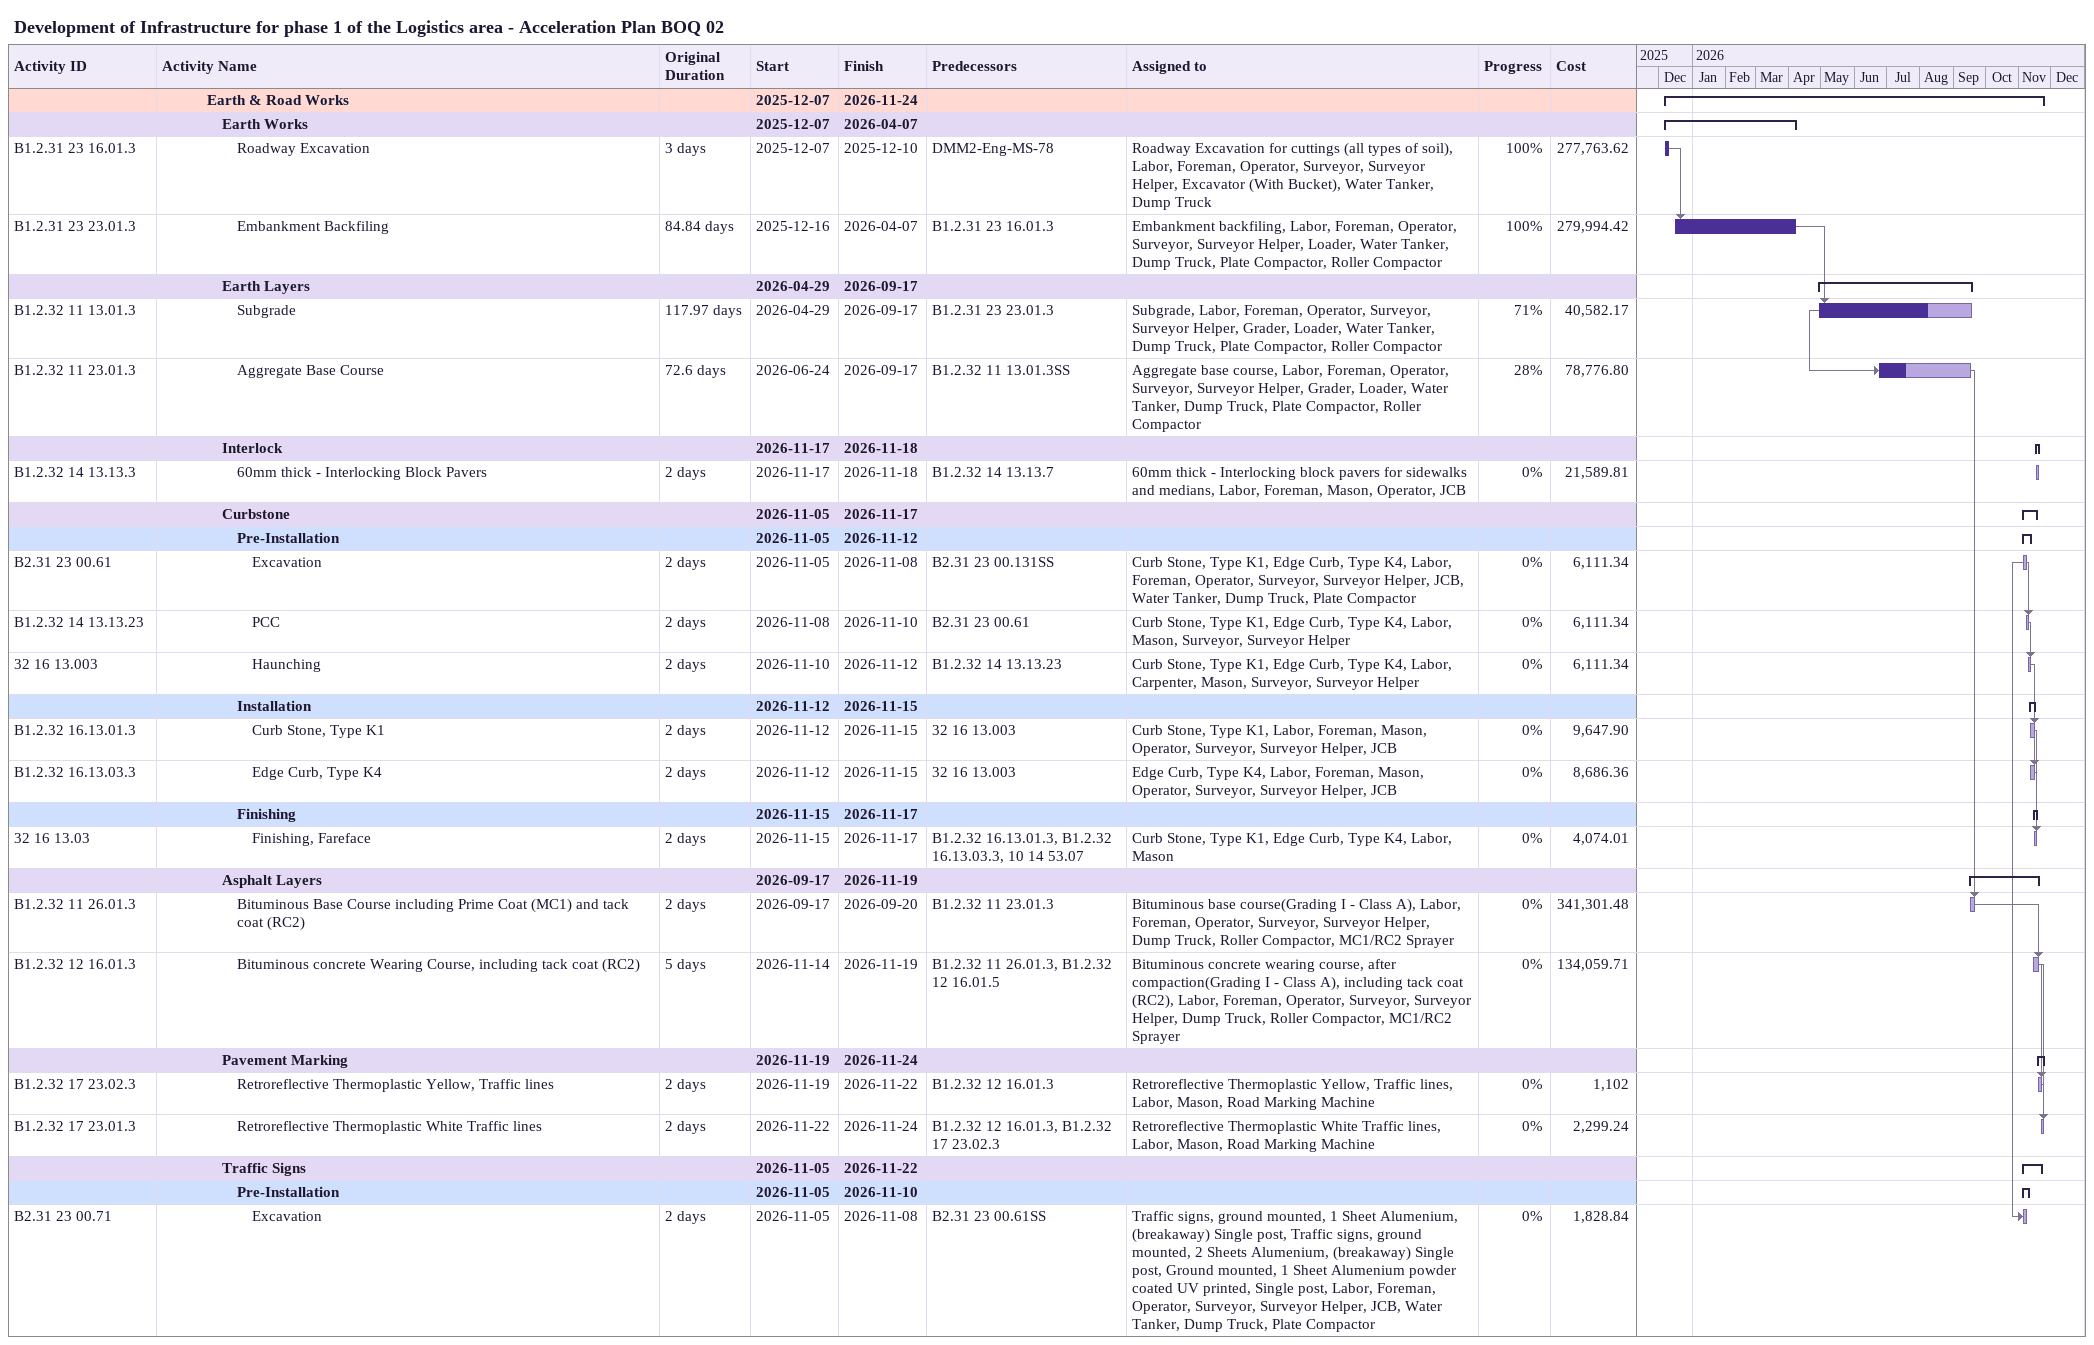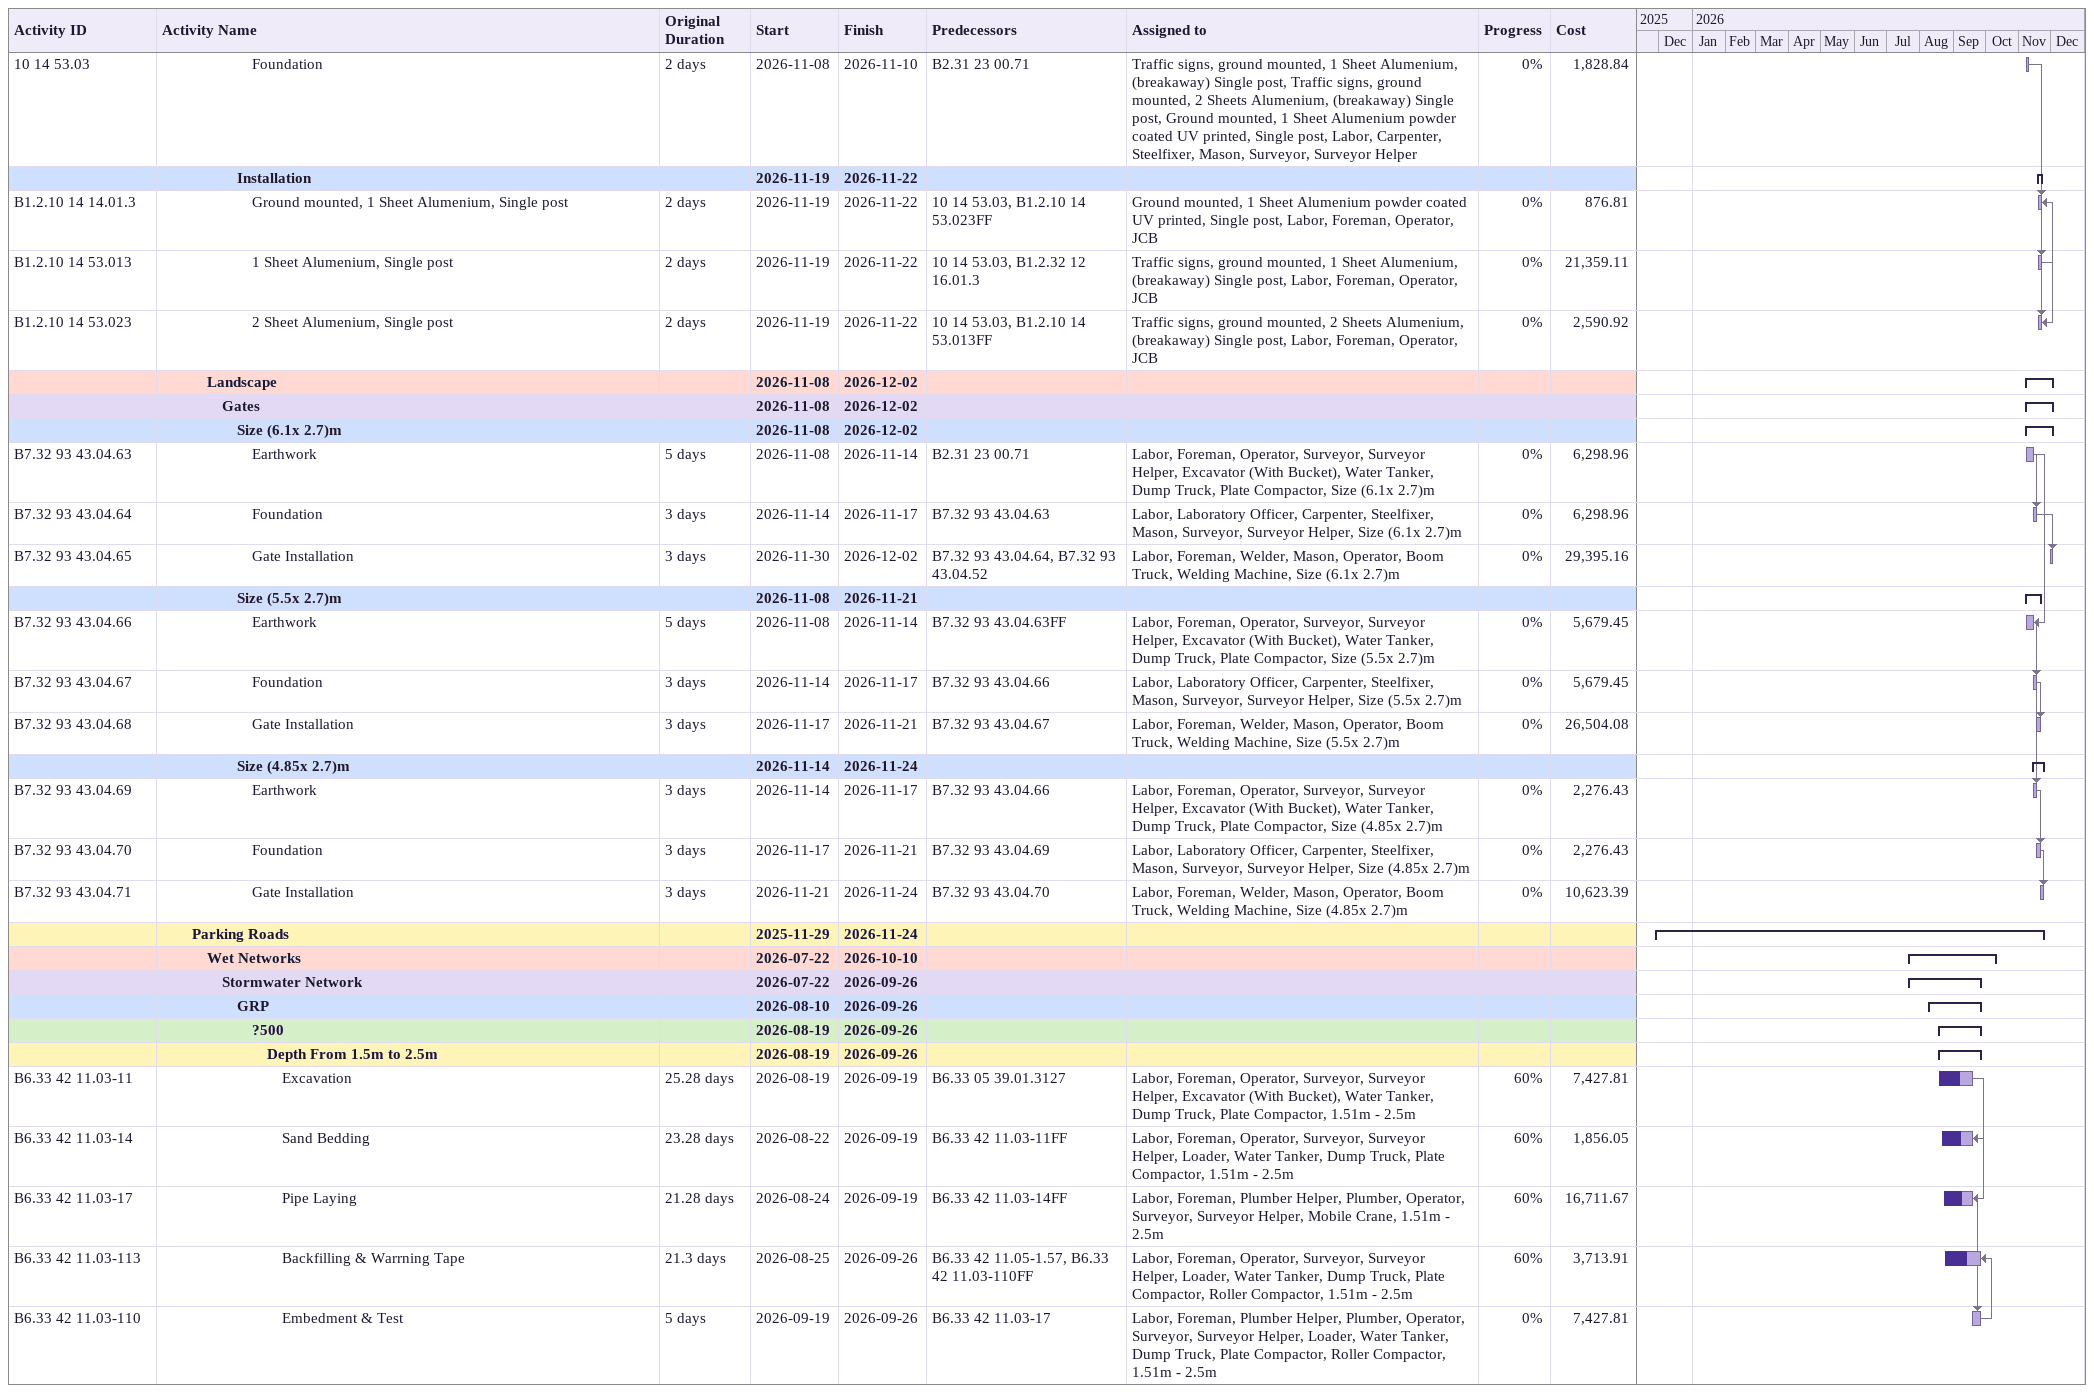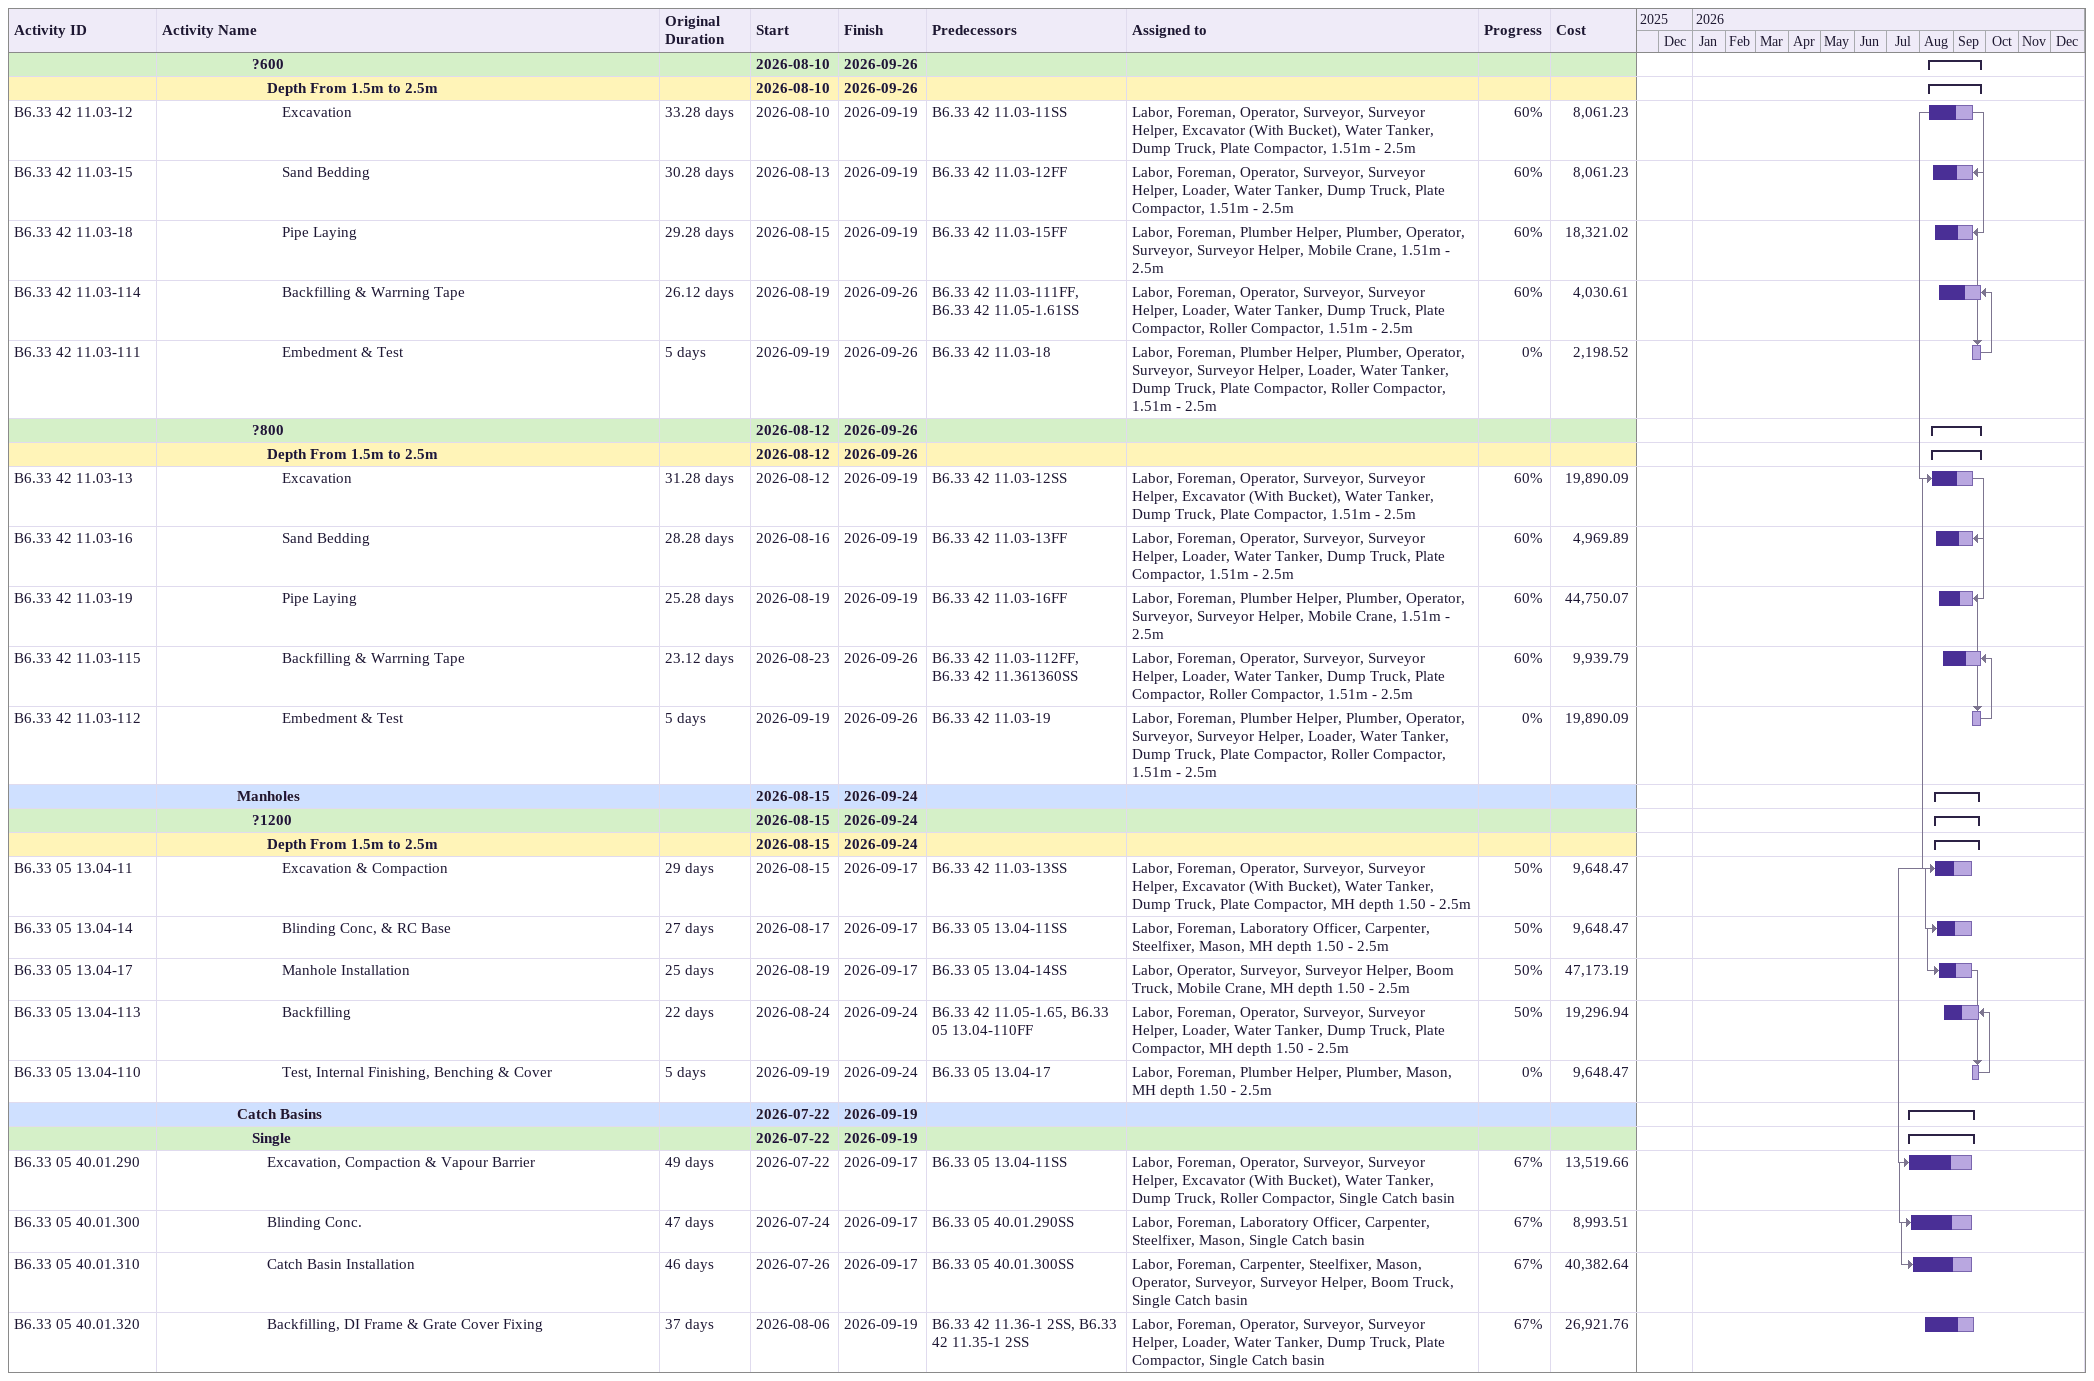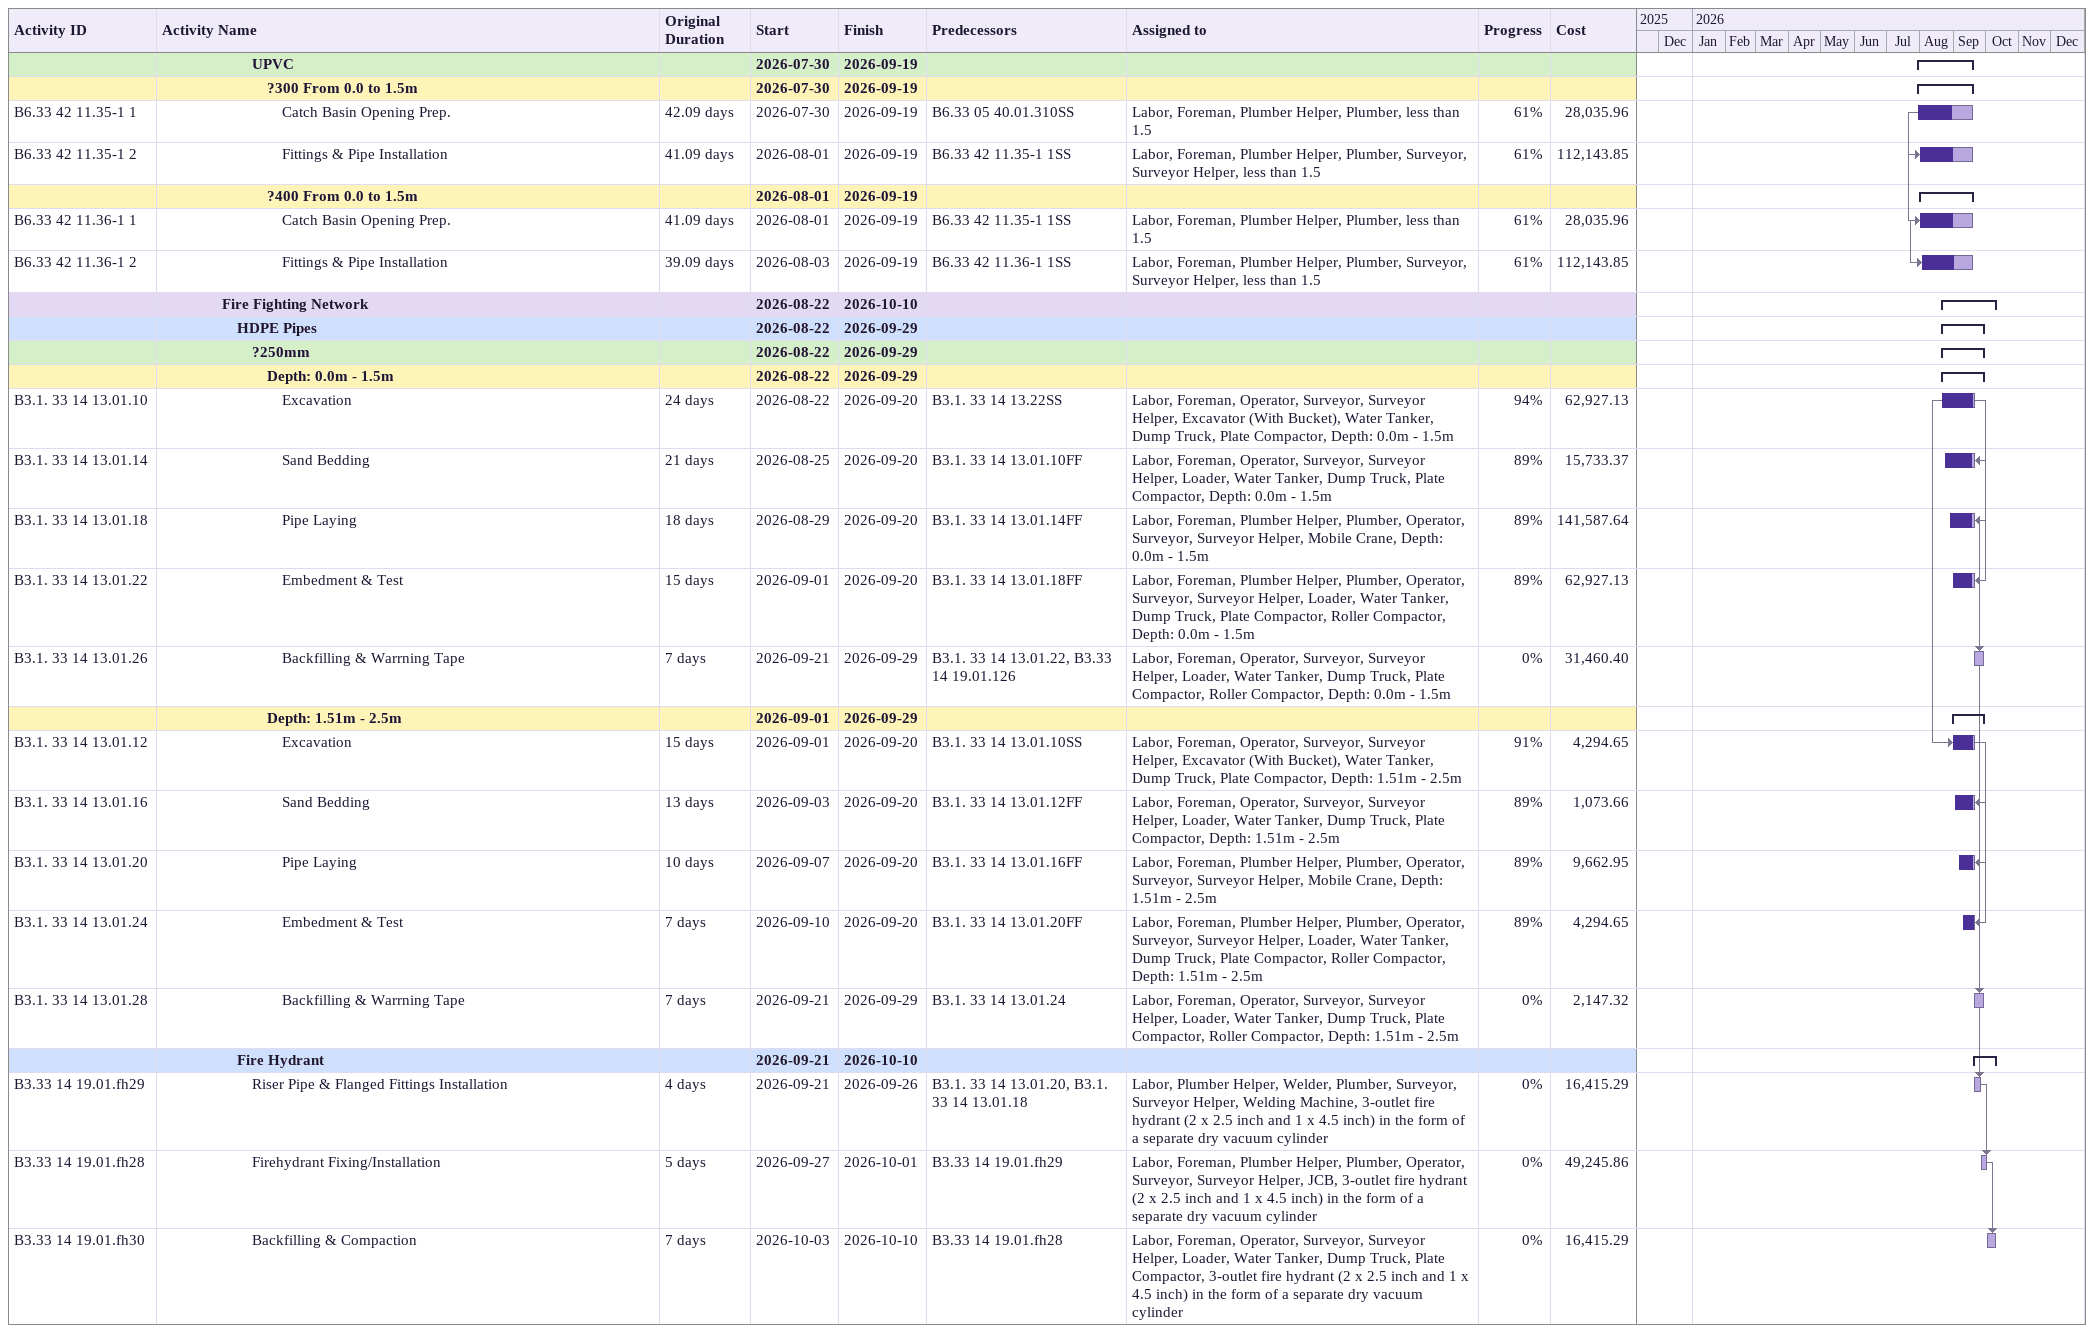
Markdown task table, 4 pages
Development of Infrastructure for phase 1 of the Logistics area - Acceleration Plan BOQ 02

| ID | Level | Task | Original duration | Start | Finish | Predecessors | Resources | % complete | Cost |
|---|---|---|---|---|---|---|---|---|---|
|  | 4 | **Earth & Road Works** |  | 2025-12-07 | 2026-11-24 |  |  |  |  |
|  | 5 | **Earth Works** |  | 2025-12-07 | 2026-04-07 |  |  |  |  |
| B1.2.31 23 16.01.3 | 6 | Roadway Excavation | 3d | 2025-12-07 | 2025-12-10 | DMM2-Eng-MS-78 | Roadway Excavation for cuttings (all types of soil), Labor, Foreman, Operator, Surveyor, Surveyor Helper, Excavator (With Bucket), Water Tanker, Dump Truck | 100 | 277763.62 |
| B1.2.31 23 23.01.3 | 6 | Embankment Backfiling | 84.84d | 2025-12-16 | 2026-04-07 | B1.2.31 23 16.01.3 | Embankment backfiling, Labor, Foreman, Operator, Surveyor, Surveyor Helper, Loader, Water Tanker, Dump Truck, Plate Compactor, Roller Compactor | 100 | 279994.42 |
|  | 5 | **Earth Layers** |  | 2026-04-29 | 2026-09-17 |  |  |  |  |
| B1.2.32 11 13.01.3 | 6 | Subgrade | 117.97d | 2026-04-29 | 2026-09-17 | B1.2.31 23 23.01.3 | Subgrade, Labor, Foreman, Operator, Surveyor, Surveyor Helper, Grader, Loader, Water Tanker, Dump Truck, Plate Compactor, Roller Compactor | 71 | 40582.17 |
| B1.2.32 11 23.01.3 | 6 | Aggregate Base Course | 72.6d | 2026-06-24 | 2026-09-17 | B1.2.32 11 13.01.3SS | Aggregate base course, Labor, Foreman, Operator, Surveyor, Surveyor Helper, Grader, Loader, Water Tanker, Dump Truck, Plate Compactor, Roller Compactor | 28 | 78776.80 |
|  | 5 | **Interlock** |  | 2026-11-17 | 2026-11-18 |  |  |  |  |
| B1.2.32 14 13.13.3 | 6 | 60mm thick - Interlocking Block Pavers | 2d | 2026-11-17 | 2026-11-18 | B1.2.32 14 13.13.7 | 60mm thick - Interlocking block pavers for sidewalks and medians, Labor, Foreman, Mason, Operator, JCB | 0 | 21589.81 |
|  | 5 | **Curbstone** |  | 2026-11-05 | 2026-11-17 |  |  |  |  |
|  | 6 | **Pre-Installation** |  | 2026-11-05 | 2026-11-12 |  |  |  |  |
| B2.31 23 00.61 | 7 | Excavation | 2d | 2026-11-05 | 2026-11-08 | B2.31 23 00.131SS | Curb Stone, Type K1, Edge Curb, Type K4, Labor, Foreman, Operator, Surveyor, Surveyor Helper, JCB, Water Tanker, Dump Truck, Plate Compactor | 0 | 6111.34 |
| B1.2.32 14 13.13.23 | 7 | PCC | 2d | 2026-11-08 | 2026-11-10 | B2.31 23 00.61 | Curb Stone, Type K1, Edge Curb, Type K4, Labor, Mason, Surveyor, Surveyor Helper | 0 | 6111.34 |
| 32 16 13.003 | 7 | Haunching | 2d | 2026-11-10 | 2026-11-12 | B1.2.32 14 13.13.23 | Curb Stone, Type K1, Edge Curb, Type K4, Labor, Carpenter, Mason, Surveyor, Surveyor Helper | 0 | 6111.34 |
|  | 6 | **Installation** |  | 2026-11-12 | 2026-11-15 |  |  |  |  |
| B1.2.32 16.13.01.3 | 7 | Curb Stone, Type K1 | 2d | 2026-11-12 | 2026-11-15 | 32 16 13.003 | Curb Stone, Type K1, Labor, Foreman, Mason, Operator, Surveyor, Surveyor Helper, JCB | 0 | 9647.90 |
| B1.2.32 16.13.03.3 | 7 | Edge Curb, Type K4 | 2d | 2026-11-12 | 2026-11-15 | 32 16 13.003 | Edge Curb, Type K4, Labor, Foreman, Mason, Operator, Surveyor, Surveyor Helper, JCB | 0 | 8686.36 |
|  | 6 | **Finishing** |  | 2026-11-15 | 2026-11-17 |  |  |  |  |
| 32 16 13.03 | 7 | Finishing, Fareface | 2d | 2026-11-15 | 2026-11-17 | B1.2.32 16.13.01.3, B1.2.32 16.13.03.3, 10 14 53.07 | Curb Stone, Type K1, Edge Curb, Type K4, Labor, Mason | 0 | 4074.01 |
|  | 5 | **Asphalt Layers** |  | 2026-09-17 | 2026-11-19 |  |  |  |  |
| B1.2.32 11 26.01.3 | 6 | Bituminous Base Course including Prime Coat (MC1) and tack coat (RC2) | 2d | 2026-09-17 | 2026-09-20 | B1.2.32 11 23.01.3 | Bituminous base course(Grading I - Class A), Labor, Foreman, Operator, Surveyor, Surveyor Helper, Dump Truck, Roller Compactor, MC1/RC2 Sprayer | 0 | 341301.48 |
| B1.2.32 12 16.01.3 | 6 | Bituminous concrete Wearing Course, including tack coat (RC2) | 5d | 2026-11-14 | 2026-11-19 | B1.2.32 11 26.01.3, B1.2.32 12 16.01.5 | Bituminous concrete wearing course, after compaction(Grading I - Class A), including tack coat (RC2), Labor, Foreman, Operator, Surveyor, Surveyor Helper, Dump Truck, Roller Compactor, MC1/RC2 Sprayer | 0 | 134059.71 |
|  | 5 | **Pavement Marking** |  | 2026-11-19 | 2026-11-24 |  |  |  |  |
| B1.2.32 17 23.02.3 | 6 | Retroreflective Thermoplastic Yellow, Traffic lines | 2d | 2026-11-19 | 2026-11-22 | B1.2.32 12 16.01.3 | Retroreflective Thermoplastic Yellow, Traffic lines, Labor, Mason, Road Marking Machine | 0 | 1102 |
| B1.2.32 17 23.01.3 | 6 | Retroreflective Thermoplastic White Traffic lines | 2d | 2026-11-22 | 2026-11-24 | B1.2.32 12 16.01.3, B1.2.32 17 23.02.3 | Retroreflective Thermoplastic White Traffic lines, Labor, Mason, Road Marking Machine | 0 | 2299.24 |
|  | 5 | **Traffic Signs** |  | 2026-11-05 | 2026-11-22 |  |  |  |  |
|  | 6 | **Pre-Installation** |  | 2026-11-05 | 2026-11-10 |  |  |  |  |
| B2.31 23 00.71 | 7 | Excavation | 2d | 2026-11-05 | 2026-11-08 | B2.31 23 00.61SS | Traffic signs, ground mounted, 1 Sheet Alumenium, (breakaway) Single post, Traffic signs, ground mounted, 2 Sheets Alumenium, (breakaway) Single post, Ground mounted, 1 Sheet Alumenium powder coated UV printed, Single post, Labor, Foreman, Operator, Surveyor, Surveyor Helper, JCB, Water Tanker, Dump Truck, Plate Compactor | 0 | 1828.84 |
| 10 14 53.03 | 7 | Foundation | 2d | 2026-11-08 | 2026-11-10 | B2.31 23 00.71 | Traffic signs, ground mounted, 1 Sheet Alumenium, (breakaway) Single post, Traffic signs, ground mounted, 2 Sheets Alumenium, (breakaway) Single post, Ground mounted, 1 Sheet Alumenium powder coated UV printed, Single post, Labor, Carpenter, Steelfixer, Mason, Surveyor, Surveyor Helper | 0 | 1828.84 |
|  | 6 | **Installation** |  | 2026-11-19 | 2026-11-22 |  |  |  |  |
| B1.2.10 14 14.01.3 | 7 | Ground mounted, 1 Sheet Alumenium, Single post | 2d | 2026-11-19 | 2026-11-22 | 10 14 53.03, B1.2.10 14 53.023FF | Ground mounted, 1 Sheet Alumenium powder coated UV printed, Single post, Labor, Foreman, Operator, JCB | 0 | 876.81 |
| B1.2.10 14 53.013 | 7 | 1 Sheet Alumenium, Single post | 2d | 2026-11-19 | 2026-11-22 | 10 14 53.03, B1.2.32 12 16.01.3 | Traffic signs, ground mounted, 1 Sheet Alumenium, (breakaway) Single post, Labor, Foreman, Operator, JCB | 0 | 21359.11 |
| B1.2.10 14 53.023 | 7 | 2 Sheet Alumenium, Single post | 2d | 2026-11-19 | 2026-11-22 | 10 14 53.03, B1.2.10 14 53.013FF | Traffic signs, ground mounted, 2 Sheets Alumenium, (breakaway) Single post, Labor, Foreman, Operator, JCB | 0 | 2590.92 |
|  | 4 | **Landscape** |  | 2026-11-08 | 2026-12-02 |  |  |  |  |
|  | 5 | **Gates** |  | 2026-11-08 | 2026-12-02 |  |  |  |  |
|  | 6 | **Size (6.1x 2.7)m** |  | 2026-11-08 | 2026-12-02 |  |  |  |  |
| B7.32 93 43.04.63 | 7 | Earthwork | 5d | 2026-11-08 | 2026-11-14 | B2.31 23 00.71 | Labor, Foreman, Operator, Surveyor, Surveyor Helper, Excavator (With Bucket), Water Tanker, Dump Truck, Plate Compactor, Size (6.1x 2.7)m | 0 | 6298.96 |
| B7.32 93 43.04.64 | 7 | Foundation | 3d | 2026-11-14 | 2026-11-17 | B7.32 93 43.04.63 | Labor, Laboratory Officer, Carpenter, Steelfixer, Mason, Surveyor, Surveyor Helper, Size (6.1x 2.7)m | 0 | 6298.96 |
| B7.32 93 43.04.65 | 7 | Gate Installation | 3d | 2026-11-30 | 2026-12-02 | B7.32 93 43.04.64, B7.32 93 43.04.52 | Labor, Foreman, Welder, Mason, Operator, Boom Truck, Welding Machine, Size (6.1x 2.7)m | 0 | 29395.16 |
|  | 6 | **Size (5.5x 2.7)m** |  | 2026-11-08 | 2026-11-21 |  |  |  |  |
| B7.32 93 43.04.66 | 7 | Earthwork | 5d | 2026-11-08 | 2026-11-14 | B7.32 93 43.04.63FF | Labor, Foreman, Operator, Surveyor, Surveyor Helper, Excavator (With Bucket), Water Tanker, Dump Truck, Plate Compactor, Size (5.5x 2.7)m | 0 | 5679.45 |
| B7.32 93 43.04.67 | 7 | Foundation | 3d | 2026-11-14 | 2026-11-17 | B7.32 93 43.04.66 | Labor, Laboratory Officer, Carpenter, Steelfixer, Mason, Surveyor, Surveyor Helper, Size (5.5x 2.7)m | 0 | 5679.45 |
| B7.32 93 43.04.68 | 7 | Gate Installation | 3d | 2026-11-17 | 2026-11-21 | B7.32 93 43.04.67 | Labor, Foreman, Welder, Mason, Operator, Boom Truck, Welding Machine, Size (5.5x 2.7)m | 0 | 26504.08 |
|  | 6 | **Size (4.85x 2.7)m** |  | 2026-11-14 | 2026-11-24 |  |  |  |  |
| B7.32 93 43.04.69 | 7 | Earthwork | 3d | 2026-11-14 | 2026-11-17 | B7.32 93 43.04.66 | Labor, Foreman, Operator, Surveyor, Surveyor Helper, Excavator (With Bucket), Water Tanker, Dump Truck, Plate Compactor, Size (4.85x 2.7)m | 0 | 2276.43 |
| B7.32 93 43.04.70 | 7 | Foundation | 3d | 2026-11-17 | 2026-11-21 | B7.32 93 43.04.69 | Labor, Laboratory Officer, Carpenter, Steelfixer, Mason, Surveyor, Surveyor Helper, Size (4.85x 2.7)m | 0 | 2276.43 |
| B7.32 93 43.04.71 | 7 | Gate Installation | 3d | 2026-11-21 | 2026-11-24 | B7.32 93 43.04.70 | Labor, Foreman, Welder, Mason, Operator, Boom Truck, Welding Machine, Size (4.85x 2.7)m | 0 | 10623.39 |
|  | 3 | **Parking Roads** |  | 2025-11-29 | 2026-11-24 |  |  |  |  |
|  | 4 | **Wet Networks** |  | 2026-07-22 | 2026-10-10 |  |  |  |  |
|  | 5 | **Stormwater Network** |  | 2026-07-22 | 2026-09-26 |  |  |  |  |
|  | 6 | **GRP** |  | 2026-08-10 | 2026-09-26 |  |  |  |  |
|  | 7 | **?500** |  | 2026-08-19 | 2026-09-26 |  |  |  |  |
|  | 8 | **Depth From 1.5m to 2.5m** |  | 2026-08-19 | 2026-09-26 |  |  |  |  |
| B6.33 42 11.03-11 | 9 | Excavation | 25.28d | 2026-08-19 | 2026-09-19 | B6.33 05 39.01.3127 | Labor, Foreman, Operator, Surveyor, Surveyor Helper, Excavator (With Bucket), Water Tanker, Dump Truck, Plate Compactor, 1.51m - 2.5m | 60 | 7427.81 |
| B6.33 42 11.03-14 | 9 | Sand Bedding | 23.28d | 2026-08-22 | 2026-09-19 | B6.33 42 11.03-11FF | Labor, Foreman, Operator, Surveyor, Surveyor Helper, Loader, Water Tanker, Dump Truck, Plate Compactor, 1.51m - 2.5m | 60 | 1856.05 |
| B6.33 42 11.03-17 | 9 | Pipe Laying | 21.28d | 2026-08-24 | 2026-09-19 | B6.33 42 11.03-14FF | Labor, Foreman, Plumber Helper, Plumber, Operator, Surveyor, Surveyor Helper, Mobile Crane, 1.51m - 2.5m | 60 | 16711.67 |
| B6.33 42 11.03-113 | 9 | Backfilling & Warrning Tape | 21.3d | 2026-08-25 | 2026-09-26 | B6.33 42 11.05-1.57, B6.33 42 11.03-110FF | Labor, Foreman, Operator, Surveyor, Surveyor Helper, Loader, Water Tanker, Dump Truck, Plate Compactor, Roller Compactor, 1.51m - 2.5m | 60 | 3713.91 |
| B6.33 42 11.03-110 | 9 | Embedment & Test | 5d | 2026-09-19 | 2026-09-26 | B6.33 42 11.03-17 | Labor, Foreman, Plumber Helper, Plumber, Operator, Surveyor, Surveyor Helper, Loader, Water Tanker, Dump Truck, Plate Compactor, Roller Compactor, 1.51m - 2.5m | 0 | 7427.81 |
|  | 7 | **?600** |  | 2026-08-10 | 2026-09-26 |  |  |  |  |
|  | 8 | **Depth From 1.5m to 2.5m** |  | 2026-08-10 | 2026-09-26 |  |  |  |  |
| B6.33 42 11.03-12 | 9 | Excavation | 33.28d | 2026-08-10 | 2026-09-19 | B6.33 42 11.03-11SS | Labor, Foreman, Operator, Surveyor, Surveyor Helper, Excavator (With Bucket), Water Tanker, Dump Truck, Plate Compactor, 1.51m - 2.5m | 60 | 8061.23 |
| B6.33 42 11.03-15 | 9 | Sand Bedding | 30.28d | 2026-08-13 | 2026-09-19 | B6.33 42 11.03-12FF | Labor, Foreman, Operator, Surveyor, Surveyor Helper, Loader, Water Tanker, Dump Truck, Plate Compactor, 1.51m - 2.5m | 60 | 8061.23 |
| B6.33 42 11.03-18 | 9 | Pipe Laying | 29.28d | 2026-08-15 | 2026-09-19 | B6.33 42 11.03-15FF | Labor, Foreman, Plumber Helper, Plumber, Operator, Surveyor, Surveyor Helper, Mobile Crane, 1.51m - 2.5m | 60 | 18321.02 |
| B6.33 42 11.03-114 | 9 | Backfilling & Warrning Tape | 26.12d | 2026-08-19 | 2026-09-26 | B6.33 42 11.03-111FF, B6.33 42 11.05-1.61SS | Labor, Foreman, Operator, Surveyor, Surveyor Helper, Loader, Water Tanker, Dump Truck, Plate Compactor, Roller Compactor, 1.51m - 2.5m | 60 | 4030.61 |
| B6.33 42 11.03-111 | 9 | Embedment & Test | 5d | 2026-09-19 | 2026-09-26 | B6.33 42 11.03-18 | Labor, Foreman, Plumber Helper, Plumber, Operator, Surveyor, Surveyor Helper, Loader, Water Tanker, Dump Truck, Plate Compactor, Roller Compactor, 1.51m - 2.5m | 0 | 2198.52 |
|  | 7 | **?800** |  | 2026-08-12 | 2026-09-26 |  |  |  |  |
|  | 8 | **Depth From 1.5m to 2.5m** |  | 2026-08-12 | 2026-09-26 |  |  |  |  |
| B6.33 42 11.03-13 | 9 | Excavation | 31.28d | 2026-08-12 | 2026-09-19 | B6.33 42 11.03-12SS | Labor, Foreman, Operator, Surveyor, Surveyor Helper, Excavator (With Bucket), Water Tanker, Dump Truck, Plate Compactor, 1.51m - 2.5m | 60 | 19890.09 |
| B6.33 42 11.03-16 | 9 | Sand Bedding | 28.28d | 2026-08-16 | 2026-09-19 | B6.33 42 11.03-13FF | Labor, Foreman, Operator, Surveyor, Surveyor Helper, Loader, Water Tanker, Dump Truck, Plate Compactor, 1.51m - 2.5m | 60 | 4969.89 |
| B6.33 42 11.03-19 | 9 | Pipe Laying | 25.28d | 2026-08-19 | 2026-09-19 | B6.33 42 11.03-16FF | Labor, Foreman, Plumber Helper, Plumber, Operator, Surveyor, Surveyor Helper, Mobile Crane, 1.51m - 2.5m | 60 | 44750.07 |
| B6.33 42 11.03-115 | 9 | Backfilling & Warrning Tape | 23.12d | 2026-08-23 | 2026-09-26 | B6.33 42 11.03-112FF, B6.33 42 11.361360SS | Labor, Foreman, Operator, Surveyor, Surveyor Helper, Loader, Water Tanker, Dump Truck, Plate Compactor, Roller Compactor, 1.51m - 2.5m | 60 | 9939.79 |
| B6.33 42 11.03-112 | 9 | Embedment & Test | 5d | 2026-09-19 | 2026-09-26 | B6.33 42 11.03-19 | Labor, Foreman, Plumber Helper, Plumber, Operator, Surveyor, Surveyor Helper, Loader, Water Tanker, Dump Truck, Plate Compactor, Roller Compactor, 1.51m - 2.5m | 0 | 19890.09 |
|  | 6 | **Manholes** |  | 2026-08-15 | 2026-09-24 |  |  |  |  |
|  | 7 | **?1200** |  | 2026-08-15 | 2026-09-24 |  |  |  |  |
|  | 8 | **Depth From 1.5m to 2.5m** |  | 2026-08-15 | 2026-09-24 |  |  |  |  |
| B6.33 05 13.04-11 | 9 | Excavation & Compaction | 29d | 2026-08-15 | 2026-09-17 | B6.33 42 11.03-13SS | Labor, Foreman, Operator, Surveyor, Surveyor Helper, Excavator (With Bucket), Water Tanker, Dump Truck, Plate Compactor, MH depth 1.50 - 2.5m | 50 | 9648.47 |
| B6.33 05 13.04-14 | 9 | Blinding Conc, & RC Base | 27d | 2026-08-17 | 2026-09-17 | B6.33 05 13.04-11SS | Labor, Foreman, Laboratory Officer, Carpenter, Steelfixer, Mason, MH depth 1.50 - 2.5m | 50 | 9648.47 |
| B6.33 05 13.04-17 | 9 | Manhole Installation | 25d | 2026-08-19 | 2026-09-17 | B6.33 05 13.04-14SS | Labor, Operator, Surveyor, Surveyor Helper, Boom Truck, Mobile Crane, MH depth 1.50 - 2.5m | 50 | 47173.19 |
| B6.33 05 13.04-113 | 9 | Backfilling | 22d | 2026-08-24 | 2026-09-24 | B6.33 42 11.05-1.65, B6.33 05 13.04-110FF | Labor, Foreman, Operator, Surveyor, Surveyor Helper, Loader, Water Tanker, Dump Truck, Plate Compactor, MH depth 1.50 - 2.5m | 50 | 19296.94 |
| B6.33 05 13.04-110 | 9 | Test, Internal Finishing, Benching & Cover | 5d | 2026-09-19 | 2026-09-24 | B6.33 05 13.04-17 | Labor, Foreman, Plumber Helper, Plumber, Mason, MH depth 1.50 - 2.5m | 0 | 9648.47 |
|  | 6 | **Catch Basins** |  | 2026-07-22 | 2026-09-19 |  |  |  |  |
|  | 7 | **Single** |  | 2026-07-22 | 2026-09-19 |  |  |  |  |
| B6.33 05 40.01.290 | 8 | Excavation, Compaction & Vapour Barrier | 49d | 2026-07-22 | 2026-09-17 | B6.33 05 13.04-11SS | Labor, Foreman, Operator, Surveyor, Surveyor Helper, Excavator (With Bucket), Water Tanker, Dump Truck, Roller Compactor, Single Catch basin | 67 | 13519.66 |
| B6.33 05 40.01.300 | 8 | Blinding Conc. | 47d | 2026-07-24 | 2026-09-17 | B6.33 05 40.01.290SS | Labor, Foreman, Laboratory Officer, Carpenter, Steelfixer, Mason, Single Catch basin | 67 | 8993.51 |
| B6.33 05 40.01.310 | 8 | Catch Basin Installation | 46d | 2026-07-26 | 2026-09-17 | B6.33 05 40.01.300SS | Labor, Foreman, Carpenter, Steelfixer, Mason, Operator, Surveyor, Surveyor Helper, Boom Truck, Single Catch basin | 67 | 40382.64 |
| B6.33 05 40.01.320 | 8 | Backfilling, DI Frame & Grate Cover Fixing | 37d | 2026-08-06 | 2026-09-19 | B6.33 42 11.36-1 2SS, B6.33 42 11.35-1 2SS | Labor, Foreman, Operator, Surveyor, Surveyor Helper, Loader, Water Tanker, Dump Truck, Plate Compactor, Single Catch basin | 67 | 26921.76 |
|  | 7 | **UPVC** |  | 2026-07-30 | 2026-09-19 |  |  |  |  |
|  | 8 | **?300 From 0.0 to 1.5m** |  | 2026-07-30 | 2026-09-19 |  |  |  |  |
| B6.33 42 11.35-1 1 | 9 | Catch Basin Opening Prep. | 42.09d | 2026-07-30 | 2026-09-19 | B6.33 05 40.01.310SS | Labor, Foreman, Plumber Helper, Plumber, less than 1.5 | 61 | 28035.96 |
| B6.33 42 11.35-1 2 | 9 | Fittings & Pipe Installation | 41.09d | 2026-08-01 | 2026-09-19 | B6.33 42 11.35-1 1SS | Labor, Foreman, Plumber Helper, Plumber, Surveyor, Surveyor Helper, less than 1.5 | 61 | 112143.85 |
|  | 8 | **?400 From 0.0 to 1.5m** |  | 2026-08-01 | 2026-09-19 |  |  |  |  |
| B6.33 42 11.36-1 1 | 9 | Catch Basin Opening Prep. | 41.09d | 2026-08-01 | 2026-09-19 | B6.33 42 11.35-1 1SS | Labor, Foreman, Plumber Helper, Plumber, less than 1.5 | 61 | 28035.96 |
| B6.33 42 11.36-1 2 | 9 | Fittings & Pipe Installation | 39.09d | 2026-08-03 | 2026-09-19 | B6.33 42 11.36-1 1SS | Labor, Foreman, Plumber Helper, Plumber, Surveyor, Surveyor Helper, less than 1.5 | 61 | 112143.85 |
|  | 5 | **Fire Fighting Network** |  | 2026-08-22 | 2026-10-10 |  |  |  |  |
|  | 6 | **HDPE Pipes** |  | 2026-08-22 | 2026-09-29 |  |  |  |  |
|  | 7 | **?250mm** |  | 2026-08-22 | 2026-09-29 |  |  |  |  |
|  | 8 | **Depth: 0.0m - 1.5m** |  | 2026-08-22 | 2026-09-29 |  |  |  |  |
| B3.1. 33 14 13.01.10 | 9 | Excavation | 24d | 2026-08-22 | 2026-09-20 | B3.1. 33 14 13.22SS | Labor, Foreman, Operator, Surveyor, Surveyor Helper, Excavator (With Bucket), Water Tanker, Dump Truck, Plate Compactor, Depth: 0.0m - 1.5m | 94 | 62927.13 |
| B3.1. 33 14 13.01.14 | 9 | Sand Bedding | 21d | 2026-08-25 | 2026-09-20 | B3.1. 33 14 13.01.10FF | Labor, Foreman, Operator, Surveyor, Surveyor Helper, Loader, Water Tanker, Dump Truck, Plate Compactor, Depth: 0.0m - 1.5m | 89 | 15733.37 |
| B3.1. 33 14 13.01.18 | 9 | Pipe Laying | 18d | 2026-08-29 | 2026-09-20 | B3.1. 33 14 13.01.14FF | Labor, Foreman, Plumber Helper, Plumber, Operator, Surveyor, Surveyor Helper, Mobile Crane, Depth: 0.0m - 1.5m | 89 | 141587.64 |
| B3.1. 33 14 13.01.22 | 9 | Embedment & Test | 15d | 2026-09-01 | 2026-09-20 | B3.1. 33 14 13.01.18FF | Labor, Foreman, Plumber Helper, Plumber, Operator, Surveyor, Surveyor Helper, Loader, Water Tanker, Dump Truck, Plate Compactor, Roller Compactor, Depth: 0.0m - 1.5m | 89 | 62927.13 |
| B3.1. 33 14 13.01.26 | 9 | Backfilling & Warrning Tape | 7d | 2026-09-21 | 2026-09-29 | B3.1. 33 14 13.01.22, B3.33 14 19.01.126 | Labor, Foreman, Operator, Surveyor, Surveyor Helper, Loader, Water Tanker, Dump Truck, Plate Compactor, Roller Compactor, Depth: 0.0m - 1.5m | 0 | 31460.40 |
|  | 8 | **Depth: 1.51m - 2.5m** |  | 2026-09-01 | 2026-09-29 |  |  |  |  |
| B3.1. 33 14 13.01.12 | 9 | Excavation | 15d | 2026-09-01 | 2026-09-20 | B3.1. 33 14 13.01.10SS | Labor, Foreman, Operator, Surveyor, Surveyor Helper, Excavator (With Bucket), Water Tanker, Dump Truck, Plate Compactor, Depth: 1.51m - 2.5m | 91 | 4294.65 |
| B3.1. 33 14 13.01.16 | 9 | Sand Bedding | 13d | 2026-09-03 | 2026-09-20 | B3.1. 33 14 13.01.12FF | Labor, Foreman, Operator, Surveyor, Surveyor Helper, Loader, Water Tanker, Dump Truck, Plate Compactor, Depth: 1.51m - 2.5m | 89 | 1073.66 |
| B3.1. 33 14 13.01.20 | 9 | Pipe Laying | 10d | 2026-09-07 | 2026-09-20 | B3.1. 33 14 13.01.16FF | Labor, Foreman, Plumber Helper, Plumber, Operator, Surveyor, Surveyor Helper, Mobile Crane, Depth: 1.51m - 2.5m | 89 | 9662.95 |
| B3.1. 33 14 13.01.24 | 9 | Embedment & Test | 7d | 2026-09-10 | 2026-09-20 | B3.1. 33 14 13.01.20FF | Labor, Foreman, Plumber Helper, Plumber, Operator, Surveyor, Surveyor Helper, Loader, Water Tanker, Dump Truck, Plate Compactor, Roller Compactor, Depth: 1.51m - 2.5m | 89 | 4294.65 |
| B3.1. 33 14 13.01.28 | 9 | Backfilling & Warrning Tape | 7d | 2026-09-21 | 2026-09-29 | B3.1. 33 14 13.01.24 | Labor, Foreman, Operator, Surveyor, Surveyor Helper, Loader, Water Tanker, Dump Truck, Plate Compactor, Roller Compactor, Depth: 1.51m - 2.5m | 0 | 2147.32 |
|  | 6 | **Fire Hydrant** |  | 2026-09-21 | 2026-10-10 |  |  |  |  |
| B3.33 14 19.01.fh29 | 7 | Riser Pipe & Flanged Fittings Installation | 4d | 2026-09-21 | 2026-09-26 | B3.1. 33 14 13.01.20, B3.1. 33 14 13.01.18 | Labor, Plumber Helper, Welder, Plumber, Surveyor, Surveyor Helper, Welding Machine, 3-outlet fire hydrant (2 x 2.5 inch and 1 x 4.5 inch) in the form of a separate dry vacuum cylinder | 0 | 16415.29 |
| B3.33 14 19.01.fh28 | 7 | Firehydrant Fixing/Installation | 5d | 2026-09-27 | 2026-10-01 | B3.33 14 19.01.fh29 | Labor, Foreman, Plumber Helper, Plumber, Operator, Surveyor, Surveyor Helper, JCB, 3-outlet fire hydrant (2 x 2.5 inch and 1 x 4.5 inch) in the form of a separate dry vacuum cylinder | 0 | 49245.86 |
| B3.33 14 19.01.fh30 | 7 | Backfilling & Compaction | 7d | 2026-10-03 | 2026-10-10 | B3.33 14 19.01.fh28 | Labor, Foreman, Operator, Surveyor, Surveyor Helper, Loader, Water Tanker, Dump Truck, Plate Compactor, 3-outlet fire hydrant (2 x 2.5 inch and 1 x 4.5 inch) in the form of a separate dry vacuum cylinder | 0 | 16415.29 |
